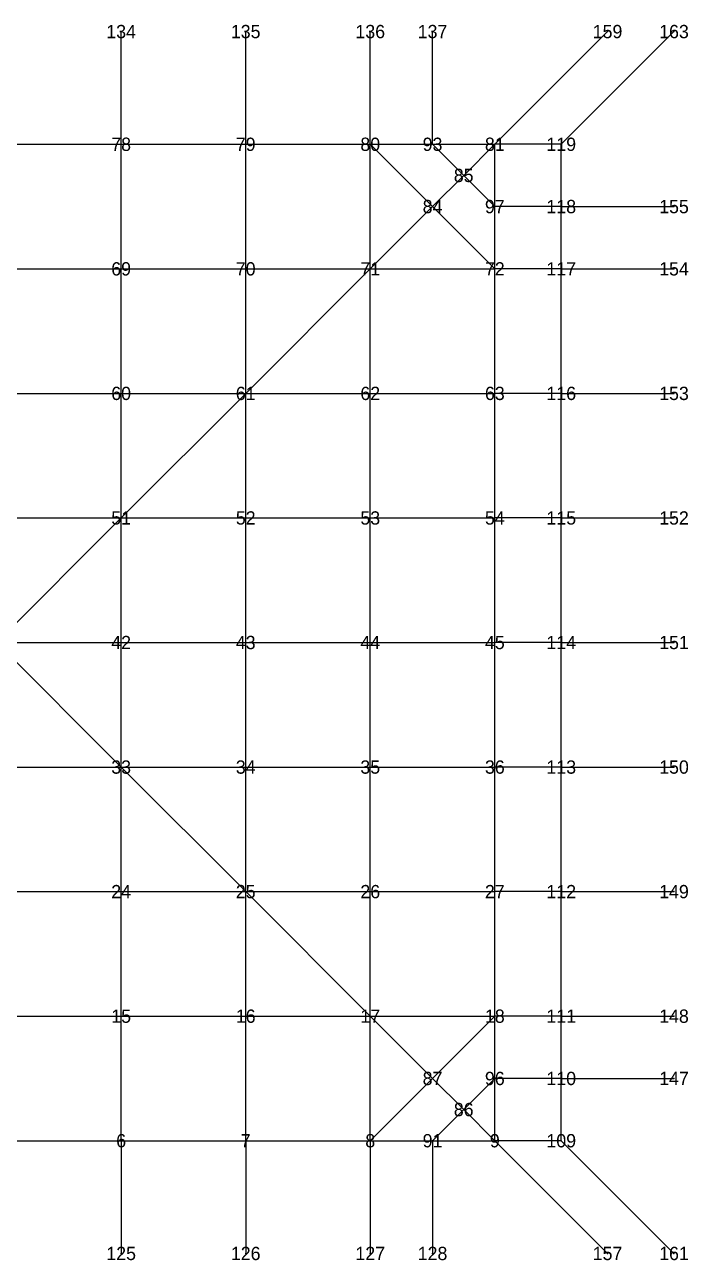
# Model space of a CAD drawing. Header units: metres. Extents: x -2.6 to 2.6, y -2.32 to 2.33.
# Drawn here: x 0.106 to 2.603, y -2.325 to 2.325 of the extents above; entities that cross this region are included whole.
import ezdxf
from ezdxf.enums import TextEntityAlignment as Align

# ---------------------------------------------------------------- set-up
doc = ezdxf.new("R2010")
doc.units = ezdxf.units.M

msp = doc.modelspace()

# ---------------------------------------------------------------- linework, layer by layer
at = {"layer": 'ESTRADOSSO'}
for p, q in [((0.46875, 1.875, 2.230894), (0.46875, 2.299264, 2.145137)), ((0.9375, 1.875, 2.07791), (0.9375, 2.299264, 1.986838)), ((1.40625, 1.875, 1.794178), (1.40625, 2.299264, 1.69148)), ((1.640625, 1.875, 1.582708), (1.640625, 2.299264, 1.469466)), ((1.875, 1.875, 1.29653), (2.299264, 2.299264, 0.989901)), ((2.125, 1.875, 1.29653), (2.549264, 2.299264, 0.989901)), ((0, 1.875, 2.279609), (0.46875, 1.875, 2.230894)), ((0.46875, 1.875, 2.230894), (0.9375, 1.875, 2.07791)), ((0.46875, 1.40625, 2.552445), (0.46875, 1.875, 2.230894)), ((0.9375, 1.875, 2.07791), (1.40625, 1.875, 1.794178)), ((0.9375, 1.40625, 2.419875), (0.9375, 1.875, 2.07791)), ((1.40625, 1.875, 1.794178), (1.640625, 1.875, 1.582708)), ((1.40625, 1.40625, 2.181092), (1.40625, 1.875, 1.794178)), ((1.40625, 1.875, 1.794178), (1.640625, 1.640625, 1.824538)), ((1.640625, 1.875, 1.582708), (1.875, 1.875, 1.29653)), ((1.640625, 1.875, 1.582708), (1.757812, 1.757812, 1.591361)), ((1.757812, 1.757812, 1.591361), (1.875, 1.875, 1.29653)), ((1.875, 1.640625, 1.582708), (1.875, 1.875, 1.29653)), ((2.125, 1.875, 1.29653), (1.875, 1.875, 1.29653)), ((2.125, 1.640625, 1.582708), (2.125, 1.875, 1.29653)), ((1.640625, 1.640625, 1.824538), (1.757812, 1.757812, 1.591361)), ((1.757812, 1.757812, 1.591361), (1.875, 1.640625, 1.582708)), ((1.40625, 1.40625, 2.181092), (1.640625, 1.640625, 1.824538)), ((1.640625, 1.640625, 1.824538), (1.875, 1.40625, 1.794178)), ((1.875, 1.40625, 1.794178), (1.875, 1.640625, 1.582708)), ((2.125, 1.640625, 1.582708), (1.875, 1.640625, 1.582708)), ((2.125, 1.40625, 1.794178), (2.125, 1.640625, 1.582708)), ((2.125, 1.640625, 1.582708), (2.549264, 1.640625, 1.582708)), ((0, 1.40625, 2.59513), (0.46875, 1.40625, 2.552445)), ((0.46875, 1.40625, 2.552445), (0.9375, 1.40625, 2.419875)), ((0.46875, 0.9375, 2.759277), (0.46875, 1.40625, 2.552445)), ((0.9375, 1.40625, 2.419875), (1.40625, 1.40625, 2.181092)), ((0.9375, 0.9375, 2.637125), (0.9375, 1.40625, 2.419875)), ((0.9375, 0.9375, 2.637125), (1.40625, 1.40625, 2.181092)), ((1.40625, 1.40625, 2.181092), (1.875, 1.40625, 1.794178)), ((1.40625, 0.9375, 2.419875), (1.40625, 1.40625, 2.181092)), ((1.875, 0.9375, 2.07791), (1.875, 1.40625, 1.794178)), ((2.125, 1.40625, 1.794178), (1.875, 1.40625, 1.794178)), ((2.125, 0.9375, 2.07791), (2.125, 1.40625, 1.794178)), ((2.125, 1.40625, 1.794178), (2.549264, 1.40625, 1.794178)), ((0, 0.9375, 2.798809), (0.46875, 0.9375, 2.759277)), ((0.46875, 0.9375, 2.759277), (0.9375, 0.9375, 2.637125)), ((0.46875, 0.46875, 2.876245), (0.46875, 0.9375, 2.759277)), ((0.46875, 0.46875, 2.876245), (0.9375, 0.9375, 2.637125)), ((0.9375, 0.9375, 2.637125), (1.40625, 0.9375, 2.419875)), ((0.9375, 0.46875, 2.759277), (0.9375, 0.9375, 2.637125)), ((1.40625, 0.9375, 2.419875), (1.875, 0.9375, 2.07791)), ((1.40625, 0.46875, 2.552445), (1.40625, 0.9375, 2.419875)), ((1.875, 0.46875, 2.230894), (1.875, 0.9375, 2.07791)), ((2.125, 0.9375, 2.07791), (1.875, 0.9375, 2.07791)), ((2.125, 0.46875, 2.230894), (2.125, 0.9375, 2.07791)), ((2.125, 0.9375, 2.07791), (2.549264, 0.9375, 2.07791)), ((0, 0.46875, 2.914192), (0.46875, 0.46875, 2.876245)), ((0, 0, 2.95165), (0.46875, 0.46875, 2.876245)), ((0.46875, 0.46875, 2.876245), (0.9375, 0.46875, 2.759277)), ((0.46875, 0, 2.914192), (0.46875, 0.46875, 2.876245)), ((0.9375, 0.46875, 2.759277), (1.40625, 0.46875, 2.552445)), ((0.9375, 0, 2.798809), (0.9375, 0.46875, 2.759277)), ((1.40625, 0.46875, 2.552445), (1.875, 0.46875, 2.230894)), ((1.40625, 0, 2.59513), (1.40625, 0.46875, 2.552445)), ((1.875, 0, 2.279609), (1.875, 0.46875, 2.230894)), ((2.125, 0.46875, 2.230894), (1.875, 0.46875, 2.230894)), ((2.125, 0, 2.279609), (2.125, 0.46875, 2.230894)), ((2.125, 0.46875, 2.230894), (2.549264, 0.46875, 2.230894)), ((0, 0, 2.95165), (0.46875, 0, 2.914192)), ((0.46875, -0.46875, 2.876245), (0, 0, 2.95165)), ((0.46875, 0, 2.914192), (0.9375, 0, 2.798809)), ((0.46875, -0.46875, 2.876245), (0.46875, 0, 2.914192)), ((0.9375, 0, 2.798809), (1.40625, 0, 2.59513)), ((0.9375, -0.46875, 2.759277), (0.9375, 0, 2.798809)), ((1.40625, 0, 2.59513), (1.875, 0, 2.279609)), ((1.40625, -0.46875, 2.552445), (1.40625, 0, 2.59513)), ((1.875, -0.46875, 2.230894), (1.875, 0, 2.279609)), ((2.125, 0, 2.279609), (1.875, 0, 2.279609)), ((2.125, -0.46875, 2.230894), (2.125, 0, 2.279609)), ((2.125, 0, 2.279609), (2.549264, 0, 2.279609)), ((0, -0.46875, 2.914192), (0.46875, -0.46875, 2.876245)), ((0.46875, -0.46875, 2.876245), (0.9375, -0.46875, 2.759277)), ((0.46875, -0.9375, 2.759277), (0.46875, -0.46875, 2.876245)), ((0.9375, -0.9375, 2.637125), (0.46875, -0.46875, 2.876245)), ((0.9375, -0.46875, 2.759277), (1.40625, -0.46875, 2.552445)), ((0.9375, -0.9375, 2.637125), (0.9375, -0.46875, 2.759277)), ((1.40625, -0.46875, 2.552445), (1.875, -0.46875, 2.230894)), ((1.40625, -0.9375, 2.419875), (1.40625, -0.46875, 2.552445)), ((1.875, -0.9375, 2.07791), (1.875, -0.46875, 2.230894)), ((2.125, -0.46875, 2.230894), (1.875, -0.46875, 2.230894)), ((2.125, -0.9375, 2.07791), (2.125, -0.46875, 2.230894)), ((2.125, -0.46875, 2.230894), (2.549264, -0.46875, 2.230894)), ((0, -0.9375, 2.798809), (0.46875, -0.9375, 2.759277)), ((0.46875, -0.9375, 2.759277), (0.9375, -0.9375, 2.637125)), ((0.46875, -1.40625, 2.552445), (0.46875, -0.9375, 2.759277)), ((0.9375, -0.9375, 2.637125), (1.40625, -0.9375, 2.419875)), ((0.9375, -1.40625, 2.419875), (0.9375, -0.9375, 2.637125)), ((1.40625, -1.40625, 2.181092), (0.9375, -0.9375, 2.637125)), ((1.40625, -0.9375, 2.419875), (1.875, -0.9375, 2.07791)), ((1.40625, -1.40625, 2.181092), (1.40625, -0.9375, 2.419875)), ((1.875, -1.40625, 1.794178), (1.875, -0.9375, 2.07791)), ((2.125, -0.9375, 2.07791), (1.875, -0.9375, 2.07791)), ((2.125, -1.40625, 1.794178), (2.125, -0.9375, 2.07791)), ((2.125, -0.9375, 2.07791), (2.549264, -0.9375, 2.07791)), ((0, -1.40625, 2.59513), (0.46875, -1.40625, 2.552445)), ((0.46875, -1.40625, 2.552445), (0.9375, -1.40625, 2.419875)), ((0.46875, -1.875, 2.230894), (0.46875, -1.40625, 2.552445)), ((0.9375, -1.40625, 2.419875), (1.40625, -1.40625, 2.181092)), ((0.9375, -1.875, 2.07791), (0.9375, -1.40625, 2.419875)), ((1.40625, -1.40625, 2.181092), (1.875, -1.40625, 1.794178)), ((1.40625, -1.875, 1.794178), (1.40625, -1.40625, 2.181092)), ((1.640625, -1.640625, 1.824538), (1.40625, -1.40625, 2.181092)), ((1.640625, -1.640625, 1.824538), (1.875, -1.40625, 1.794178)), ((1.875, -1.640625, 1.582708), (1.875, -1.40625, 1.794178)), ((2.125, -1.40625, 1.794178), (1.875, -1.40625, 1.794178)), ((2.125, -1.640625, 1.582708), (2.125, -1.40625, 1.794178)), ((2.125, -1.40625, 1.794178), (2.549264, -1.40625, 1.794178)), ((1.40625, -1.875, 1.794178), (1.640625, -1.640625, 1.824538)), ((1.757812, -1.757812, 1.591361), (1.640625, -1.640625, 1.824538)), ((1.757812, -1.757812, 1.591361), (1.875, -1.640625, 1.582708)), ((1.875, -1.875, 1.29653), (1.875, -1.640625, 1.582708)), ((2.125, -1.640625, 1.582708), (1.875, -1.640625, 1.582708)), ((2.125, -1.875, 1.29653), (2.125, -1.640625, 1.582708)), ((2.125, -1.640625, 1.582708), (2.549264, -1.640625, 1.582708)), ((1.640625, -1.875, 1.582708), (1.757812, -1.757812, 1.591361)), ((1.875, -1.875, 1.29653), (1.757812, -1.757812, 1.591361)), ((0, -1.875, 2.279609), (0.46875, -1.875, 2.230894)), ((0.46875, -1.875, 2.230894), (0.9375, -1.875, 2.07791)), ((0.46875, -1.875, 2.230894), (0.46875, -2.299264, 2.145137)), ((0.9375, -1.875, 2.07791), (1.40625, -1.875, 1.794178)), ((0.9375, -1.875, 2.07791), (0.9375, -2.299264, 1.986838)), ((1.40625, -1.875, 1.794178), (1.640625, -1.875, 1.582708)), ((1.40625, -1.875, 1.794178), (1.40625, -2.299264, 1.69148)), ((1.640625, -1.875, 1.582708), (1.875, -1.875, 1.29653)), ((1.640625, -1.875, 1.582708), (1.640625, -2.299264, 1.469466)), ((2.125, -1.875, 1.29653), (1.875, -1.875, 1.29653)), ((1.875, -1.875, 1.29653), (2.299264, -2.299264, 0.989901)), ((2.125, -1.875, 1.29653), (2.549264, -2.299264, 0.989901))]:
    msp.add_line(p, q, dxfattribs=at)
at = {"layer": 'EXTERNAL_NODES'}
for p in [(0.46875, 2.299264, -3.184539), (0.9375, 2.299264, -3.376202), (1.40625, 2.299264, -3.759804), (1.640625, 2.299264, -4.09227), (2.299264, 2.299264, -5), (2.549264, 2.299264, -5), (2.549264, 1.640625, 0.90773), (2.549264, 1.40625, 1.240196), (2.549264, 0.9375, 1.623798), (2.549264, 0.46875, 1.815461), (2.549264, 0, 1.875), (2.549264, -0.46875, 1.815461), (2.549264, -0.9375, 1.623798), (2.549264, -1.40625, 1.240196), (2.549264, -1.640625, 0.90773), (0.46875, -2.299264, -3.184539), (0.9375, -2.299264, -3.376202), (1.40625, -2.299264, -3.759804), (1.640625, -2.299264, -4.09227), (2.299264, -2.299264, -5), (2.549264, -2.299264, -5)]:
    msp.add_point(p, dxfattribs=at)
at = {"layer": 'fz', "color": 6}
for p, q in [((0.46875, 2.299264, 2.145137), (0.46875, 2.299264, 2.145137)), ((0.9375, 2.299264, 1.986838), (0.9375, 2.299264, 1.986838)), ((1.40625, 2.299264, 1.69148), (1.40625, 2.299264, 1.69148)), ((1.640625, 2.299264, 1.469466), (1.640625, 2.299264, 1.469466)), ((2.299264, 2.299264, 0.989901), (2.299264, 2.299264, 0.989901)), ((2.549264, 2.299264, 0.989901), (2.549264, 2.299264, 0.989901)), ((0.46875, 1.875, 2.230894), (0.46875, 1.875, 3.032794)), ((0.9375, 1.875, 2.07791), (0.9375, 1.875, 2.96921)), ((1.40625, 1.875, 1.794178), (1.40625, 1.875, 2.561878)), ((1.640625, 1.875, 1.582708), (1.640625, 1.875, 1.757608)), ((1.875, 1.875, 1.29653), (1.875, 1.875, 1.62443)), ((2.125, 1.875, 1.29653), (2.125, 1.875, 1.50233)), ((1.757812, 1.757812, 1.591361), (1.757812, 1.757812, 1.941461)), ((1.640625, 1.640625, 1.824538), (1.640625, 1.640625, 2.406838)), ((1.875, 1.640625, 1.582708), (1.875, 1.640625, 2.127808)), ((2.125, 1.640625, 1.582708), (2.125, 1.640625, 1.952908)), ((2.549264, 1.640625, 1.582708), (2.549264, 1.640625, 1.582708)), ((0.46875, 1.40625, 2.552445), (0.46875, 1.40625, 4.007145)), ((0.9375, 1.40625, 2.419875), (0.9375, 1.40625, 4.036875)), ((1.40625, 1.40625, 2.181092), (1.40625, 1.40625, 3.876092)), ((1.875, 1.40625, 1.794178), (1.875, 1.40625, 3.008878)), ((2.125, 1.40625, 1.794178), (2.125, 1.40625, 2.241178)), ((2.549264, 1.40625, 1.794178), (2.549264, 1.40625, 1.794178)), ((0.46875, 0.9375, 2.759277), (0.46875, 0.9375, 3.977277)), ((0.9375, 0.9375, 2.637125), (0.9375, 0.9375, 3.994025)), ((1.40625, 0.9375, 2.419875), (1.40625, 0.9375, 4.036875)), ((1.875, 0.9375, 2.07791), (1.875, 0.9375, 3.49781)), ((2.125, 0.9375, 2.07791), (2.125, 0.9375, 2.60681)), ((2.549264, 0.9375, 2.07791), (2.549264, 0.9375, 2.07791)), ((0.46875, 0.46875, 2.876245), (0.46875, 0.46875, 3.965245)), ((0.9375, 0.46875, 2.759277), (0.9375, 0.46875, 3.977277)), ((1.40625, 0.46875, 2.552445), (1.40625, 0.46875, 4.007145)), ((1.875, 0.46875, 2.230894), (1.875, 0.46875, 3.509194)), ((2.125, 0.46875, 2.230894), (2.125, 0.46875, 2.707294)), ((2.549264, 0.46875, 2.230894), (2.549264, 0.46875, 2.230894)), ((0.46875, 0, 2.914192), (0.46875, 0, 3.961492)), ((0.9375, 0, 2.798809), (0.9375, 0, 3.972409)), ((1.40625, 0, 2.59513), (1.40625, 0, 3.99883)), ((1.875, 0, 2.279609), (1.875, 0, 3.514109)), ((2.125, 0, 2.279609), (2.125, 0, 2.740109)), ((2.549264, 0, 2.279609), (2.549264, 0, 2.279609)), ((0.46875, -0.46875, 2.876245), (0.46875, -0.46875, 3.964645)), ((0.9375, -0.46875, 2.759277), (0.9375, -0.46875, 3.976077)), ((1.40625, -0.46875, 2.552445), (1.40625, -0.46875, 4.004445)), ((1.875, -0.46875, 2.230894), (1.875, -0.46875, 3.507094)), ((2.125, -0.46875, 2.230894), (2.125, -0.46875, 2.707294)), ((2.549264, -0.46875, 2.230894), (2.549264, -0.46875, 2.230894)), ((0.46875, -0.9375, 2.759277), (0.46875, -0.9375, 3.976077)), ((0.9375, -0.9375, 2.637125), (0.9375, -0.9375, 3.991025)), ((1.40625, -0.9375, 2.419875), (1.40625, -0.9375, 4.029375)), ((1.875, -0.9375, 2.07791), (1.875, -0.9375, 3.49241)), ((2.125, -0.9375, 2.07791), (2.125, -0.9375, 2.60681)), ((2.549264, -0.9375, 2.07791), (2.549264, -0.9375, 2.07791)), ((0.46875, -1.40625, 2.552445), (0.46875, -1.40625, 4.004445)), ((0.9375, -1.40625, 2.419875), (0.9375, -1.40625, 4.029375)), ((1.40625, -1.40625, 2.181092), (1.40625, -1.40625, 3.866792)), ((1.875, -1.40625, 1.794178), (1.875, -1.40625, 3.181978)), ((2.125, -1.40625, 1.794178), (2.125, -1.40625, 2.241178)), ((2.549264, -1.40625, 1.794178), (2.549264, -1.40625, 1.794178)), ((1.640625, -1.640625, 1.824538), (1.640625, -1.640625, 2.406838)), ((1.875, -1.640625, 1.582708), (1.875, -1.640625, 2.127808)), ((2.125, -1.640625, 1.582708), (2.125, -1.640625, 1.952908)), ((2.549264, -1.640625, 1.582708), (2.549264, -1.640625, 1.582708)), ((1.757812, -1.757812, 1.591361), (1.757812, -1.757812, 1.941461)), ((0.46875, -1.875, 2.230894), (0.46875, -1.875, 3.030994)), ((0.9375, -1.875, 2.07791), (0.9375, -1.875, 2.96381)), ((1.40625, -1.875, 1.794178), (1.40625, -1.875, 2.380678)), ((1.640625, -1.875, 1.582708), (1.640625, -1.875, 1.757608)), ((1.875, -1.875, 1.29653), (1.875, -1.875, 1.62443)), ((2.125, -1.875, 1.29653), (2.125, -1.875, 1.50233)), ((0.46875, -2.299264, 2.145137), (0.46875, -2.299264, 2.145137)), ((0.9375, -2.299264, 1.986838), (0.9375, -2.299264, 1.986838)), ((1.40625, -2.299264, 1.69148), (1.40625, -2.299264, 1.69148)), ((1.640625, -2.299264, 1.469466), (1.640625, -2.299264, 1.469466)), ((2.299264, -2.299264, 0.989901), (2.299264, -2.299264, 0.989901)), ((2.549264, -2.299264, 0.989901), (2.549264, -2.299264, 0.989901))]:
    msp.add_line(p, q, dxfattribs=at)
at = {"layer": 'INTERNAL_NODES'}
for p in [(0.46875, 1.875, 1.815461), (0.9375, 1.875, 1.623798), (1.40625, 1.875, 1.240196), (1.640625, 1.875, 0.90773), (1.875, 1.875), (2.125, 1.875), (1.757812, 1.757812, 0.922735), (1.640625, 1.640625, 1.283725), (1.875, 1.640625, 0.90773), (2.125, 1.640625, 0.90773), (0.46875, 1.40625, 2.198632), (0.9375, 1.40625, 2.043234), (1.40625, 1.40625, 1.753902), (1.875, 1.40625, 1.240196), (2.125, 1.40625, 1.240196), (0.46875, 0.9375, 2.435696), (0.9375, 0.9375, 2.296397), (1.40625, 0.9375, 2.043234), (1.875, 0.9375, 1.623798), (2.125, 0.9375, 1.623798), (0.46875, 0.46875, 2.567449), (0.9375, 0.46875, 2.435696), (1.40625, 0.46875, 2.198632), (1.875, 0.46875, 1.815461), (2.125, 0.46875, 1.815461), (0.46875, 0, 2.60989), (0.9375, 0, 2.480392), (1.40625, 0, 2.248046), (1.875, 0, 1.875), (2.125, 0, 1.875), (0.46875, -0.46875, 2.567449), (0.9375, -0.46875, 2.435696), (1.40625, -0.46875, 2.198632), (1.875, -0.46875, 1.815461), (2.125, -0.46875, 1.815461), (0.46875, -0.9375, 2.435696), (0.9375, -0.9375, 2.296397), (1.40625, -0.9375, 2.043234), (1.875, -0.9375, 1.623798), (2.125, -0.9375, 1.623798), (0.46875, -1.40625, 2.198632), (0.9375, -1.40625, 2.043234), (1.40625, -1.40625, 1.753902), (1.875, -1.40625, 1.240196), (2.125, -1.40625, 1.240196), (1.640625, -1.640625, 1.283725), (1.875, -1.640625, 0.90773), (2.125, -1.640625, 0.90773), (1.757812, -1.757812, 0.922735), (0.46875, -1.875, 1.815461), (0.9375, -1.875, 1.623798), (1.40625, -1.875, 1.240196), (1.640625, -1.875, 0.90773), (1.875, -1.875), (2.125, -1.875)]:
    msp.add_point(p, dxfattribs=at)
at = {"layer": 'INTRADOSSO'}
for p, q in [((0.46875, 1.875, 1.815461), (0.46875, 2.299264, -3.184539)), ((0.9375, 1.875, 1.623798), (0.9375, 2.299264, -3.376202)), ((1.40625, 1.875, 1.240196), (1.40625, 2.299264, -3.759804)), ((1.640625, 1.875, 0.90773), (1.640625, 2.299264, -4.09227)), ((1.875, 1.875), (2.299264, 2.299264, -5)), ((2.125, 1.875), (2.549264, 2.299264, -5)), ((0, 1.875, 1.875), (0.46875, 1.875, 1.815461)), ((0.46875, 1.875, 1.815461), (0.9375, 1.875, 1.623798)), ((0.46875, 1.40625, 2.198632), (0.46875, 1.875, 1.815461)), ((0.9375, 1.875, 1.623798), (1.40625, 1.875, 1.240196)), ((0.9375, 1.40625, 2.043234), (0.9375, 1.875, 1.623798)), ((1.40625, 1.875, 1.240196), (1.640625, 1.875, 0.90773)), ((1.40625, 1.40625, 1.753902), (1.40625, 1.875, 1.240196)), ((1.40625, 1.875, 1.240196), (1.640625, 1.640625, 1.283725)), ((1.640625, 1.875, 0.90773), (1.875, 1.875)), ((1.640625, 1.875, 0.90773), (1.757812, 1.757812, 0.922735)), ((1.757812, 1.757812, 0.922735), (1.875, 1.875)), ((1.875, 1.640625, 0.90773), (1.875, 1.875)), ((2.125, 1.875), (1.875, 1.875)), ((2.125, 1.640625, 0.90773), (2.125, 1.875)), ((1.640625, 1.640625, 1.283725), (1.757812, 1.757812, 0.922735)), ((1.757812, 1.757812, 0.922735), (1.875, 1.640625, 0.90773)), ((1.40625, 1.40625, 1.753902), (1.640625, 1.640625, 1.283725)), ((1.640625, 1.640625, 1.283725), (1.875, 1.40625, 1.240196)), ((1.875, 1.40625, 1.240196), (1.875, 1.640625, 0.90773)), ((2.125, 1.640625, 0.90773), (1.875, 1.640625, 0.90773)), ((2.125, 1.40625, 1.240196), (2.125, 1.640625, 0.90773)), ((2.125, 1.640625, 0.90773), (2.549264, 1.640625, 0.90773)), ((0, 1.40625, 2.248046), (0.46875, 1.40625, 2.198632)), ((0.46875, 1.40625, 2.198632), (0.9375, 1.40625, 2.043234)), ((0.46875, 0.9375, 2.435696), (0.46875, 1.40625, 2.198632)), ((0.9375, 1.40625, 2.043234), (1.40625, 1.40625, 1.753902)), ((0.9375, 0.9375, 2.296397), (0.9375, 1.40625, 2.043234)), ((0.9375, 0.9375, 2.296397), (1.40625, 1.40625, 1.753902)), ((1.40625, 1.40625, 1.753902), (1.875, 1.40625, 1.240196)), ((1.40625, 0.9375, 2.043234), (1.40625, 1.40625, 1.753902)), ((1.875, 0.9375, 1.623798), (1.875, 1.40625, 1.240196)), ((2.125, 1.40625, 1.240196), (1.875, 1.40625, 1.240196)), ((2.125, 0.9375, 1.623798), (2.125, 1.40625, 1.240196)), ((2.125, 1.40625, 1.240196), (2.549264, 1.40625, 1.240196)), ((0, 0.9375, 2.480392), (0.46875, 0.9375, 2.435696)), ((0.46875, 0.9375, 2.435696), (0.9375, 0.9375, 2.296397)), ((0.46875, 0.46875, 2.567449), (0.46875, 0.9375, 2.435696)), ((0.46875, 0.46875, 2.567449), (0.9375, 0.9375, 2.296397)), ((0.9375, 0.9375, 2.296397), (1.40625, 0.9375, 2.043234)), ((0.9375, 0.46875, 2.435696), (0.9375, 0.9375, 2.296397)), ((1.40625, 0.9375, 2.043234), (1.875, 0.9375, 1.623798)), ((1.40625, 0.46875, 2.198632), (1.40625, 0.9375, 2.043234)), ((1.875, 0.46875, 1.815461), (1.875, 0.9375, 1.623798)), ((2.125, 0.9375, 1.623798), (1.875, 0.9375, 1.623798)), ((2.125, 0.46875, 1.815461), (2.125, 0.9375, 1.623798)), ((2.125, 0.9375, 1.623798), (2.549264, 0.9375, 1.623798)), ((0, 0.46875, 2.60989), (0.46875, 0.46875, 2.567449)), ((0, 0, 2.65165), (0.46875, 0.46875, 2.567449)), ((0.46875, 0.46875, 2.567449), (0.9375, 0.46875, 2.435696)), ((0.46875, 0, 2.60989), (0.46875, 0.46875, 2.567449)), ((0.9375, 0.46875, 2.435696), (1.40625, 0.46875, 2.198632)), ((0.9375, 0, 2.480392), (0.9375, 0.46875, 2.435696)), ((1.40625, 0.46875, 2.198632), (1.875, 0.46875, 1.815461)), ((1.40625, 0, 2.248046), (1.40625, 0.46875, 2.198632)), ((1.875, 0, 1.875), (1.875, 0.46875, 1.815461)), ((2.125, 0.46875, 1.815461), (1.875, 0.46875, 1.815461)), ((2.125, 0, 1.875), (2.125, 0.46875, 1.815461)), ((2.125, 0.46875, 1.815461), (2.549264, 0.46875, 1.815461)), ((0, 0, 2.65165), (0.46875, 0, 2.60989)), ((0.46875, -0.46875, 2.567449), (0, 0, 2.65165)), ((0.46875, 0, 2.60989), (0.9375, 0, 2.480392)), ((0.46875, -0.46875, 2.567449), (0.46875, 0, 2.60989)), ((0.9375, 0, 2.480392), (1.40625, 0, 2.248046)), ((0.9375, -0.46875, 2.435696), (0.9375, 0, 2.480392)), ((1.40625, 0, 2.248046), (1.875, 0, 1.875)), ((1.40625, -0.46875, 2.198632), (1.40625, 0, 2.248046)), ((1.875, -0.46875, 1.815461), (1.875, 0, 1.875)), ((2.125, 0, 1.875), (1.875, 0, 1.875)), ((2.125, -0.46875, 1.815461), (2.125, 0, 1.875)), ((2.125, 0, 1.875), (2.549264, 0, 1.875)), ((0, -0.46875, 2.60989), (0.46875, -0.46875, 2.567449)), ((0.46875, -0.46875, 2.567449), (0.9375, -0.46875, 2.435696)), ((0.46875, -0.9375, 2.435696), (0.46875, -0.46875, 2.567449)), ((0.9375, -0.9375, 2.296397), (0.46875, -0.46875, 2.567449)), ((0.9375, -0.46875, 2.435696), (1.40625, -0.46875, 2.198632)), ((0.9375, -0.9375, 2.296397), (0.9375, -0.46875, 2.435696)), ((1.40625, -0.46875, 2.198632), (1.875, -0.46875, 1.815461)), ((1.40625, -0.9375, 2.043234), (1.40625, -0.46875, 2.198632)), ((1.875, -0.9375, 1.623798), (1.875, -0.46875, 1.815461)), ((2.125, -0.46875, 1.815461), (1.875, -0.46875, 1.815461)), ((2.125, -0.9375, 1.623798), (2.125, -0.46875, 1.815461)), ((2.125, -0.46875, 1.815461), (2.549264, -0.46875, 1.815461)), ((0, -0.9375, 2.480392), (0.46875, -0.9375, 2.435696)), ((0.46875, -0.9375, 2.435696), (0.9375, -0.9375, 2.296397)), ((0.46875, -1.40625, 2.198632), (0.46875, -0.9375, 2.435696)), ((0.9375, -0.9375, 2.296397), (1.40625, -0.9375, 2.043234)), ((0.9375, -1.40625, 2.043234), (0.9375, -0.9375, 2.296397)), ((1.40625, -1.40625, 1.753902), (0.9375, -0.9375, 2.296397)), ((1.40625, -0.9375, 2.043234), (1.875, -0.9375, 1.623798)), ((1.40625, -1.40625, 1.753902), (1.40625, -0.9375, 2.043234)), ((1.875, -1.40625, 1.240196), (1.875, -0.9375, 1.623798)), ((2.125, -0.9375, 1.623798), (1.875, -0.9375, 1.623798)), ((2.125, -1.40625, 1.240196), (2.125, -0.9375, 1.623798)), ((2.125, -0.9375, 1.623798), (2.549264, -0.9375, 1.623798)), ((0, -1.40625, 2.248046), (0.46875, -1.40625, 2.198632)), ((0.46875, -1.40625, 2.198632), (0.9375, -1.40625, 2.043234)), ((0.46875, -1.875, 1.815461), (0.46875, -1.40625, 2.198632)), ((0.9375, -1.40625, 2.043234), (1.40625, -1.40625, 1.753902)), ((0.9375, -1.875, 1.623798), (0.9375, -1.40625, 2.043234)), ((1.40625, -1.40625, 1.753902), (1.875, -1.40625, 1.240196)), ((1.40625, -1.875, 1.240196), (1.40625, -1.40625, 1.753902)), ((1.640625, -1.640625, 1.283725), (1.40625, -1.40625, 1.753902)), ((1.640625, -1.640625, 1.283725), (1.875, -1.40625, 1.240196)), ((1.875, -1.640625, 0.90773), (1.875, -1.40625, 1.240196)), ((2.125, -1.40625, 1.240196), (1.875, -1.40625, 1.240196)), ((2.125, -1.640625, 0.90773), (2.125, -1.40625, 1.240196)), ((2.125, -1.40625, 1.240196), (2.549264, -1.40625, 1.240196)), ((1.40625, -1.875, 1.240196), (1.640625, -1.640625, 1.283725)), ((1.757812, -1.757812, 0.922735), (1.640625, -1.640625, 1.283725)), ((1.757812, -1.757812, 0.922735), (1.875, -1.640625, 0.90773)), ((1.875, -1.875), (1.875, -1.640625, 0.90773)), ((2.125, -1.640625, 0.90773), (1.875, -1.640625, 0.90773)), ((2.125, -1.875), (2.125, -1.640625, 0.90773)), ((2.125, -1.640625, 0.90773), (2.549264, -1.640625, 0.90773)), ((1.640625, -1.875, 0.90773), (1.757812, -1.757812, 0.922735)), ((1.875, -1.875), (1.757812, -1.757812, 0.922735)), ((0, -1.875, 1.875), (0.46875, -1.875, 1.815461)), ((0.46875, -1.875, 1.815461), (0.9375, -1.875, 1.623798)), ((0.46875, -1.875, 1.815461), (0.46875, -2.299264, -3.184539)), ((0.9375, -1.875, 1.623798), (1.40625, -1.875, 1.240196)), ((0.9375, -1.875, 1.623798), (0.9375, -2.299264, -3.376202)), ((1.40625, -1.875, 1.240196), (1.640625, -1.875, 0.90773)), ((1.40625, -1.875, 1.240196), (1.40625, -2.299264, -3.759804)), ((1.640625, -1.875, 0.90773), (1.875, -1.875)), ((1.640625, -1.875, 0.90773), (1.640625, -2.299264, -4.09227)), ((2.125, -1.875), (1.875, -1.875)), ((1.875, -1.875), (2.299264, -2.299264, -5)), ((2.125, -1.875), (2.549264, -2.299264, -5))]:
    msp.add_line(p, q, dxfattribs=at)

# ---------------------------------------------------------------- texts
at = {"layer": 'ID-NODES'}
for s, p in [('134', (0.46875, 2.299264, -3.184539)), ('135', (0.9375, 2.299264, -3.376202)), ('136', (1.40625, 2.299264, -3.759804)), ('137', (1.640625, 2.299264, -4.09227)), ('159', (2.299264, 2.299264, -5)), ('163', (2.549264, 2.299264, -5)), ('78', (0.46875, 1.875, 1.815461)), ('79', (0.9375, 1.875, 1.623798)), ('80', (1.40625, 1.875, 1.240196)), ('93', (1.640625, 1.875, 0.90773)), ('81', (1.875, 1.875)), ('119', (2.125, 1.875)), ('85', (1.757812, 1.757812, 0.922735)), ('84', (1.640625, 1.640625, 1.283725)), ('97', (1.875, 1.640625, 0.90773)), ('118', (2.125, 1.640625, 0.90773)), ('155', (2.549264, 1.640625, 0.90773)), ('69', (0.46875, 1.40625, 2.198632)), ('70', (0.9375, 1.40625, 2.043234)), ('71', (1.40625, 1.40625, 1.753902)), ('72', (1.875, 1.40625, 1.240196)), ('117', (2.125, 1.40625, 1.240196)), ('154', (2.549264, 1.40625, 1.240196)), ('60', (0.46875, 0.9375, 2.435696)), ('61', (0.9375, 0.9375, 2.296397)), ('62', (1.40625, 0.9375, 2.043234)), ('63', (1.875, 0.9375, 1.623798)), ('116', (2.125, 0.9375, 1.623798)), ('153', (2.549264, 0.9375, 1.623798)), ('51', (0.46875, 0.46875, 2.567449)), ('52', (0.9375, 0.46875, 2.435696)), ('53', (1.40625, 0.46875, 2.198632)), ('54', (1.875, 0.46875, 1.815461)), ('115', (2.125, 0.46875, 1.815461)), ('152', (2.549264, 0.46875, 1.815461)), ('42', (0.46875, 0, 2.60989)), ('43', (0.9375, 0, 2.480392)), ('44', (1.40625, 0, 2.248046)), ('45', (1.875, 0, 1.875)), ('114', (2.125, 0, 1.875)), ('151', (2.549264, 0, 1.875)), ('33', (0.46875, -0.46875, 2.567449)), ('34', (0.9375, -0.46875, 2.435696)), ('35', (1.40625, -0.46875, 2.198632)), ('36', (1.875, -0.46875, 1.815461)), ('113', (2.125, -0.46875, 1.815461)), ('150', (2.549264, -0.46875, 1.815461)), ('24', (0.46875, -0.9375, 2.435696)), ('25', (0.9375, -0.9375, 2.296397)), ('26', (1.40625, -0.9375, 2.043234)), ('27', (1.875, -0.9375, 1.623798)), ('112', (2.125, -0.9375, 1.623798)), ('149', (2.549264, -0.9375, 1.623798)), ('15', (0.46875, -1.40625, 2.198632)), ('16', (0.9375, -1.40625, 2.043234)), ('17', (1.40625, -1.40625, 1.753902)), ('18', (1.875, -1.40625, 1.240196)), ('111', (2.125, -1.40625, 1.240196)), ('148', (2.549264, -1.40625, 1.240196)), ('87', (1.640625, -1.640625, 1.283725)), ('96', (1.875, -1.640625, 0.90773)), ('110', (2.125, -1.640625, 0.90773)), ('147', (2.549264, -1.640625, 0.90773)), ('86', (1.757812, -1.757812, 0.922735)), ('6', (0.46875, -1.875, 1.815461)), ('7', (0.9375, -1.875, 1.623798)), ('8', (1.40625, -1.875, 1.240196)), ('91', (1.640625, -1.875, 0.90773)), ('9', (1.875, -1.875)), ('109', (2.125, -1.875)), ('125', (0.46875, -2.299264, -3.184539)), ('126', (0.9375, -2.299264, -3.376202)), ('127', (1.40625, -2.299264, -3.759804)), ('128', (1.640625, -2.299264, -4.09227)), ('157', (2.299264, -2.299264, -5)), ('161', (2.549264, -2.299264, -5))]:
    msp.add_text(s, height=0.05, dxfattribs=at).set_placement(p, align=Align.MIDDLE_CENTER)

doc.saveas('drawing.dxf')
